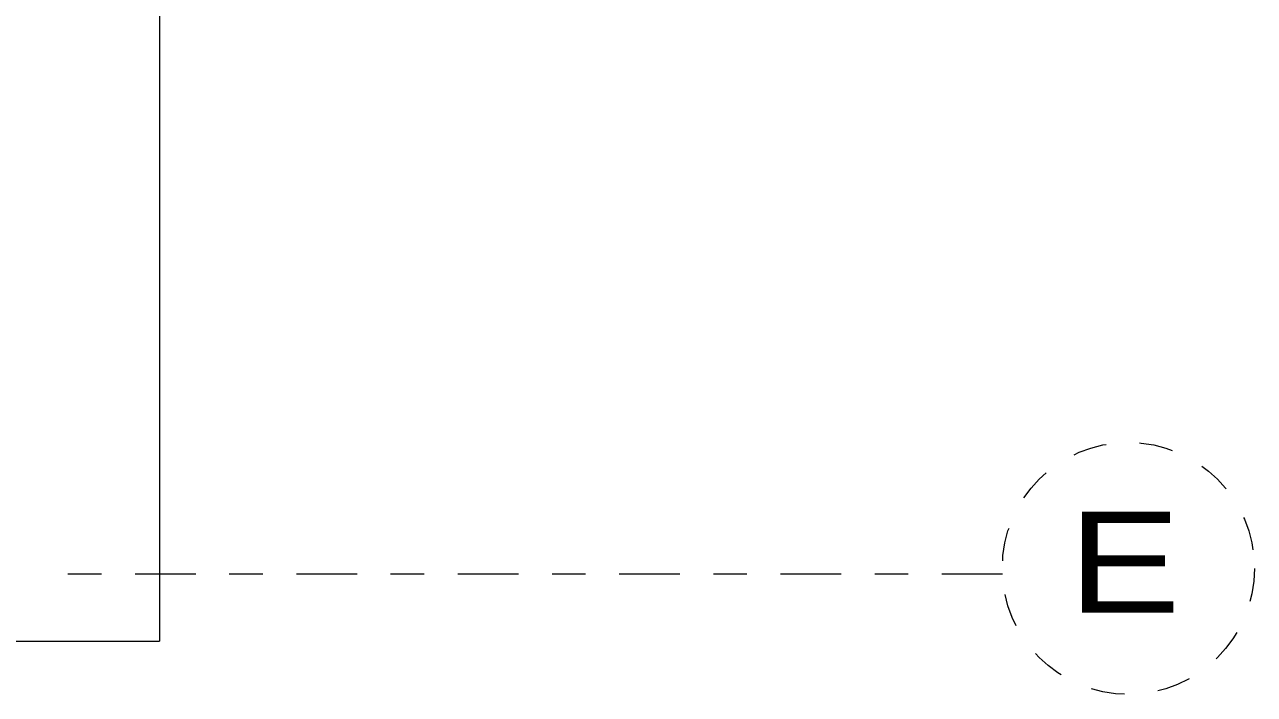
# Model space of a CAD drawing. Header units: millimetres. Extents: x 189.5 to 285.5, y -15 to 51.
# Drawn here: x 257.763 to 261.422, y 22.828 to 24.821 of the extents above; entities that cross this region are included whole.
import ezdxf
from ezdxf.enums import TextEntityAlignment as Align

# ---------------------------------------------------------------- set-up
doc = ezdxf.new("R2010")
doc.units = ezdxf.units.MM
doc.header["$LTSCALE"] = 0.005
doc.header["$MEASUREMENT"] = 0
doc.linetypes.add('ACAD_ISO10W100', pattern=[18, 12, -3, 0, -3])
doc.layers.add('EJES-REALES', color=11, linetype='ACAD_ISO10W100', lineweight=5)
doc.layers.add('gradas', color=2, linetype='Continuous', lineweight=20)
doc.styles.get("Standard").update_dxf_attribs({"font": 'ERASMD.TTF', "height": 0.185})

msp = doc.modelspace()

# ---------------------------------------------------------------- linework, layer by layer
at = {"layer": 'EJES-REALES', "ltscale": 3}
msp.add_line((260.6721, 23.1863), (257.8121, 23.1863), dxfattribs=at)
at = {"layer": 'EJES-REALES'}
msp.add_circle((261.0467, 23.2033), 0.375, dxfattribs=at)
at = {"layer": 'gradas'}
for p in [(258.164, 41.5863), (258.164, 40.5863), (257.414, 22.9863)]:
    msp.add_line(p, (258.164, 22.9863), dxfattribs=at)

# ---------------------------------------------------------------- texts
at = {"layer": 'EJES-REALES', "width": 1.25}
msp.add_text('E', height=0.3, dxfattribs=at).set_placement((261.0352, 23.0717), align=Align.CENTER)

doc.saveas('drawing.dxf')
